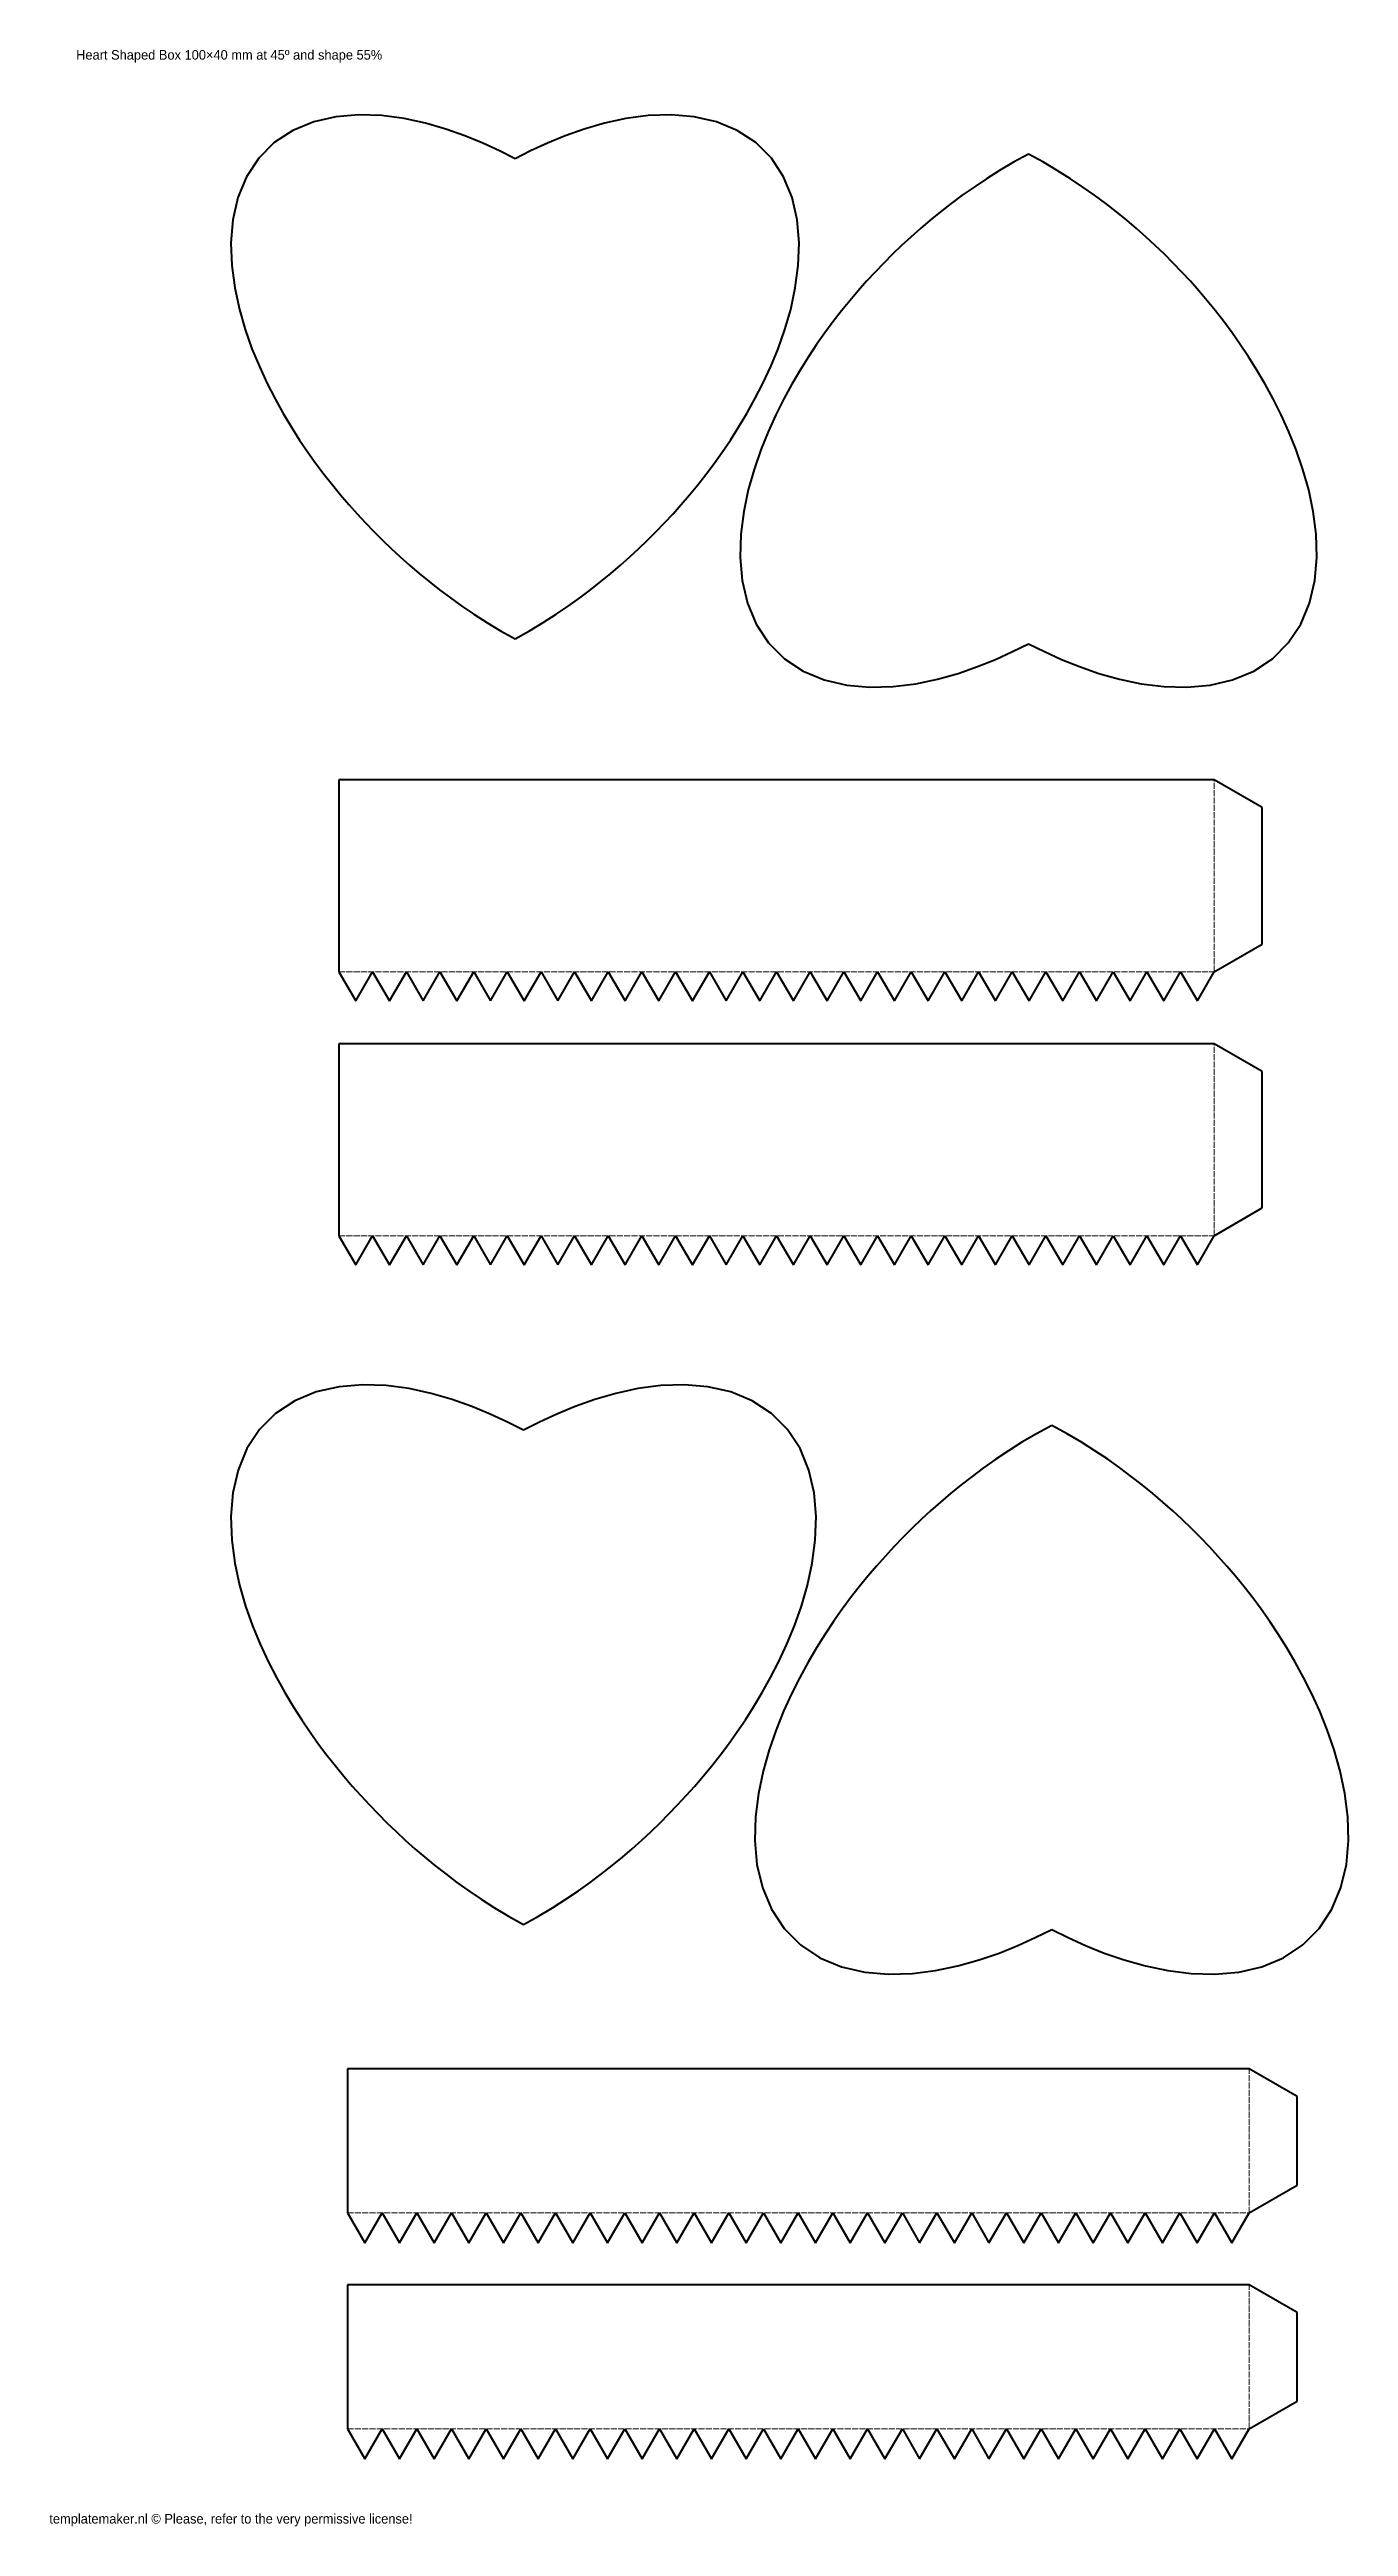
# Model space of a CAD drawing. Header units: millimetres. Extents: x -13 to 258, y 11 to 527.
import ezdxf
from ezdxf.enums import TextEntityAlignment as Align

# ---------------------------------------------------------------- set-up
doc = ezdxf.new("R2010")
doc.units = ezdxf.units.MM
doc.linetypes.add('DASHED', pattern=[1.524, 1.27, -0.254])
for name, color, linetype, lineweight in [('CUT', 10, 'CONTINUOUS', 40), ('MOUNTAIN', 120, 'DASHED', 15), ('VALLEY', 5, 'DASHED', 15)]:
    doc.layers.add(name, color=color, linetype=linetype, lineweight=lineweight)

msp = doc.modelspace()

# ---------------------------------------------------------------- linework, layer by layer
at = {"layer": 'CUT'}
for p, q in [((42.24, 511.98), (37.9, 510.19)), ((46.88, 513.03), (42.24, 511.98)), ((51.65, 513.43), (46.88, 513.03)), ((56.42, 513.26), (51.65, 513.43)), ((61.07, 512.65), (56.42, 513.26)), ((65.53, 511.68), (61.07, 512.65)), ((69.76, 510.46), (65.53, 511.68)), ((102.86, 511.68), (98.63, 510.46)), ((107.32, 512.65), (102.86, 511.68)), ((111.97, 513.26), (107.32, 512.65)), ((116.74, 513.43), (111.97, 513.26)), ((121.51, 513.03), (116.74, 513.43)), ((126.15, 511.98), (121.51, 513.03)), ((130.49, 510.19), (126.15, 511.98)), ((34.03, 507.65), (30.78, 504.4)), ((37.9, 510.19), (34.03, 507.65)), ((73.74, 509.05), (69.76, 510.46)), ((77.47, 507.51), (73.74, 509.05)), ((80.95, 505.9), (77.47, 507.51)), ((84.2, 504.23), (80.95, 505.9)), ((87.45, 505.9), (84.2, 504.23)), ((90.93, 507.51), (87.45, 505.9)), ((94.65, 509.05), (90.93, 507.51)), ((98.63, 510.46), (94.65, 509.05)), ((134.36, 507.65), (130.49, 510.19)), ((137.62, 504.4), (134.36, 507.65)), ((30.78, 504.4), (28.24, 500.53)), ((140.16, 500.53), (137.62, 504.4)), ((185.18, 501.83), (182.45, 500.1)), ((188.09, 503.54), (185.18, 501.83)), ((191.2, 505.23), (188.09, 503.54)), ((194.3, 503.54), (191.2, 505.23)), ((197.21, 501.83), (194.3, 503.54)), ((199.95, 500.1), (197.21, 501.83)), ((26.45, 496.19), (25.4, 491.55)), ((28.24, 500.53), (26.45, 496.19)), ((141.94, 496.19), (140.16, 500.53)), ((143, 491.55), (141.94, 496.19)), ((177.41, 496.66), (175.08, 494.93)), ((179.86, 498.38), (177.41, 496.66)), ((182.45, 500.1), (179.86, 498.38)), ((202.53, 498.38), (199.95, 500.1)), ((204.98, 496.66), (202.53, 498.38)), ((207.31, 494.93), (204.98, 496.66)), ((25.4, 491.55), (25, 486.78)), ((143.39, 486.78), (143, 491.55)), ((170.73, 491.47), (168.67, 489.73)), ((172.86, 493.2), (170.73, 491.47)), ((175.08, 494.93), (172.86, 493.2)), ((209.53, 493.2), (207.31, 494.93)), ((211.67, 491.47), (209.53, 493.2)), ((213.72, 489.73), (211.67, 491.47)), ((25, 486.78), (25.17, 482.01)), ((143.23, 482.01), (143.39, 486.78)), ((164.76, 486.19), (162.88, 484.39)), ((166.69, 487.97), (164.76, 486.19)), ((168.67, 489.73), (166.69, 487.97)), ((215.71, 487.97), (213.72, 489.73)), ((217.63, 486.19), (215.71, 487.97)), ((219.51, 484.39), (217.63, 486.19)), ((25.17, 482.01), (25.78, 477.36)), ((142.61, 477.36), (143.23, 482.01)), ((159.24, 480.67), (157.46, 478.74)), ((161.04, 482.55), (159.24, 480.67)), ((162.88, 484.39), (161.04, 482.55)), ((221.35, 482.55), (219.51, 484.39)), ((223.15, 480.67), (221.35, 482.55)), ((224.93, 478.74), (223.15, 480.67)), ((25.78, 477.36), (26.75, 472.9)), ((141.64, 472.9), (142.61, 477.36)), ((155.7, 476.76), (153.96, 474.7)), ((157.46, 478.74), (155.7, 476.76)), ((226.69, 476.76), (224.93, 478.74)), ((228.43, 474.7), (226.69, 476.76)), ((26.75, 472.9), (27.97, 468.67)), ((140.42, 468.67), (141.64, 472.9)), ((150.5, 470.35), (148.77, 468.02)), ((152.23, 472.57), (150.5, 470.35)), ((153.96, 474.7), (152.23, 472.57)), ((230.17, 472.57), (228.43, 474.7)), ((231.89, 470.35), (230.17, 472.57)), ((233.62, 468.02), (231.89, 470.35)), ((27.97, 468.67), (29.38, 464.69)), ((29.38, 464.69), (30.92, 460.96)), ((137.48, 460.96), (139.01, 464.69)), ((139.01, 464.69), (140.42, 468.67)), ((147.05, 465.57), (145.33, 462.98)), ((148.77, 468.02), (147.05, 465.57)), ((235.34, 465.57), (233.62, 468.02)), ((237.07, 462.98), (235.34, 465.57)), ((30.92, 460.96), (32.53, 457.48)), ((135.86, 457.48), (137.48, 460.96)), ((143.6, 460.25), (141.89, 457.34)), ((145.33, 462.98), (143.6, 460.25)), ((238.79, 460.25), (237.07, 462.98)), ((240.5, 457.34), (238.79, 460.25)), ((32.53, 457.48), (34.2, 454.23)), ((34.2, 454.23), (35.89, 451.19)), ((132.5, 451.19), (134.2, 454.23)), ((134.2, 454.23), (135.86, 457.48)), ((140.2, 454.23), (138.53, 450.92)), ((141.89, 457.34), (140.2, 454.23)), ((242.2, 454.23), (240.5, 457.34)), ((243.86, 450.92), (242.2, 454.23)), ((35.89, 451.19), (37.6, 448.35)), ((130.8, 448.35), (132.5, 451.19)), ((138.53, 450.92), (136.92, 447.38)), ((245.47, 447.38), (243.86, 450.92)), ((37.6, 448.35), (39.31, 445.67)), ((39.31, 445.67), (41.02, 443.15)), ((127.37, 443.15), (129.08, 445.67)), ((129.08, 445.67), (130.8, 448.35)), ((136.92, 447.38), (135.4, 443.59)), ((246.99, 443.59), (245.47, 447.38)), ((41.02, 443.15), (42.72, 440.76)), ((42.72, 440.76), (44.43, 438.49)), ((123.96, 438.49), (125.67, 440.76)), ((125.67, 440.76), (127.37, 443.15)), ((134.01, 439.55), (132.8, 435.26)), ((135.4, 443.59), (134.01, 439.55)), ((248.39, 439.55), (246.99, 443.59)), ((249.59, 435.26), (248.39, 439.55)), ((44.43, 438.49), (46.13, 436.32)), ((46.13, 436.32), (47.84, 434.24)), ((47.84, 434.24), (49.55, 432.25)), ((118.84, 432.25), (120.56, 434.24)), ((120.56, 434.24), (122.26, 436.32)), ((122.26, 436.32), (123.96, 438.49)), ((132.8, 435.26), (131.85, 430.74)), ((250.54, 430.74), (249.59, 435.26)), ((49.55, 432.25), (51.27, 430.31)), ((51.27, 430.31), (53.01, 428.43)), ((53.01, 428.43), (54.77, 426.6)), ((113.62, 426.6), (115.38, 428.43)), ((115.38, 428.43), (117.12, 430.31)), ((117.12, 430.31), (118.84, 432.25)), ((131.85, 430.74), (131.26, 426.03)), ((251.13, 426.03), (250.54, 430.74)), ((54.77, 426.6), (56.57, 424.81)), ((56.57, 424.81), (58.4, 423.05)), ((110, 423.05), (111.83, 424.81)), ((111.83, 424.81), (113.62, 426.6)), ((131.26, 426.03), (131.12, 421.21)), ((251.27, 421.21), (251.13, 426.03)), ((58.4, 423.05), (60.27, 421.31)), ((60.27, 421.31), (62.21, 419.59)), ((62.21, 419.59), (64.21, 417.87)), ((104.19, 417.87), (106.18, 419.59)), ((106.18, 419.59), (108.12, 421.31)), ((108.12, 421.31), (110, 423.05)), ((131.12, 421.21), (131.55, 416.38)), ((250.84, 416.38), (251.27, 421.21)), ((64.21, 417.87), (66.28, 416.17)), ((66.28, 416.17), (68.45, 414.47)), ((68.45, 414.47), (70.72, 412.76)), ((97.67, 412.76), (99.94, 414.47)), ((99.94, 414.47), (102.11, 416.17)), ((102.11, 416.17), (104.19, 417.87)), ((131.55, 416.38), (132.64, 411.69)), ((249.75, 411.69), (250.84, 416.38)), ((70.72, 412.76), (73.11, 411.06)), ((73.11, 411.06), (75.63, 409.35)), ((75.63, 409.35), (78.31, 407.63)), ((90.08, 407.63), (92.76, 409.35)), ((92.76, 409.35), (95.28, 411.06)), ((95.28, 411.06), (97.67, 412.76)), ((132.64, 411.69), (134.47, 407.3)), ((247.93, 407.3), (249.75, 411.69)), ((78.31, 407.63), (81.16, 405.93)), ((81.16, 405.93), (84.2, 404.23)), ((84.2, 404.23), (87.24, 405.93)), ((87.24, 405.93), (90.08, 407.63)), ((134.47, 407.3), (137.05, 403.39)), ((137.05, 403.39), (140.35, 400.09)), ((187.88, 401.57), (191.2, 403.23)), ((191.2, 403.23), (194.51, 401.57)), ((242.04, 400.09), (245.34, 403.39)), ((245.34, 403.39), (247.93, 407.3)), ((140.35, 400.09), (144.27, 397.5)), ((144.27, 397.5), (148.65, 395.68)), ((176.51, 397.04), (180.55, 398.44)), ((180.55, 398.44), (184.34, 399.96)), ((184.34, 399.96), (187.88, 401.57)), ((194.51, 401.57), (198.05, 399.96)), ((198.05, 399.96), (201.84, 398.44)), ((201.84, 398.44), (205.88, 397.04)), ((233.74, 395.68), (238.13, 397.5)), ((238.13, 397.5), (242.04, 400.09)), ((148.65, 395.68), (153.34, 394.59)), ((153.34, 394.59), (158.17, 394.16)), ((158.17, 394.16), (162.99, 394.3)), ((162.99, 394.3), (167.7, 394.89)), ((167.7, 394.89), (172.22, 395.84)), ((172.22, 395.84), (176.51, 397.04)), ((205.88, 397.04), (210.17, 395.84)), ((210.17, 395.84), (214.69, 394.89)), ((214.69, 394.89), (219.4, 394.3)), ((219.4, 394.3), (224.22, 394.16)), ((224.22, 394.16), (229.05, 394.59)), ((229.05, 394.59), (233.74, 395.68)), ((229.92, 374.87), (47.51, 374.87)), ((47.51, 374.87), (47.51, 334.87)), ((239.92, 369.1), (229.92, 374.87)), ((239.92, 340.64), (239.92, 369.1)), ((229.92, 334.87), (239.92, 340.64)), ((47.51, 334.87), (51.02, 328.79)), ((51.02, 328.79), (54.53, 334.87)), ((54.53, 334.87), (58.04, 328.79)), ((58.04, 328.79), (61.55, 334.87)), ((61.55, 334.87), (65.05, 328.79)), ((65.05, 328.79), (68.56, 334.87)), ((68.56, 334.87), (72.07, 328.79)), ((72.07, 328.79), (75.58, 334.87)), ((75.58, 334.87), (79.08, 328.79)), ((79.08, 328.79), (82.59, 334.87)), ((82.59, 334.87), (86.1, 328.79)), ((86.1, 328.79), (89.61, 334.87)), ((89.61, 334.87), (93.12, 328.79)), ((93.12, 328.79), (96.62, 334.87)), ((96.62, 334.87), (100.13, 328.79)), ((100.13, 328.79), (103.64, 334.87)), ((103.64, 334.87), (107.15, 328.79)), ((107.15, 328.79), (110.65, 334.87)), ((110.65, 334.87), (114.16, 328.79)), ((114.16, 328.79), (117.67, 334.87)), ((117.67, 334.87), (121.18, 328.79)), ((121.18, 328.79), (124.69, 334.87)), ((124.69, 334.87), (128.19, 328.79)), ((128.19, 328.79), (131.7, 334.87)), ((131.7, 334.87), (135.21, 328.79)), ((135.21, 328.79), (138.72, 334.87)), ((138.72, 334.87), (142.22, 328.79)), ((142.22, 328.79), (145.73, 334.87)), ((145.73, 334.87), (149.24, 328.79)), ((149.24, 328.79), (152.75, 334.87)), ((152.75, 334.87), (156.26, 328.79)), ((156.26, 328.79), (159.76, 334.87)), ((159.76, 334.87), (163.27, 328.79)), ((163.27, 328.79), (166.78, 334.87)), ((166.78, 334.87), (170.29, 328.79)), ((170.29, 328.79), (173.79, 334.87)), ((173.79, 334.87), (177.3, 328.79)), ((177.3, 328.79), (180.81, 334.87)), ((180.81, 334.87), (184.32, 328.79)), ((184.32, 328.79), (187.83, 334.87)), ((187.83, 334.87), (191.33, 328.79)), ((191.33, 328.79), (194.84, 334.87)), ((194.84, 334.87), (198.35, 328.79)), ((198.35, 328.79), (201.86, 334.87)), ((201.86, 334.87), (205.36, 328.79)), ((205.36, 328.79), (208.87, 334.87)), ((208.87, 334.87), (212.38, 328.79)), ((212.38, 328.79), (215.89, 334.87)), ((215.89, 334.87), (219.4, 328.79)), ((219.4, 328.79), (222.9, 334.87)), ((222.9, 334.87), (226.41, 328.79)), ((226.41, 328.79), (229.92, 334.87)), ((229.92, 319.87), (47.51, 319.87)), ((47.51, 319.87), (47.51, 279.87)), ((239.92, 314.1), (229.92, 319.87)), ((239.92, 285.64), (239.92, 314.1)), ((229.92, 279.87), (239.92, 285.64)), ((47.51, 279.87), (51.02, 273.79)), ((51.02, 273.79), (54.53, 279.87)), ((54.53, 279.87), (58.04, 273.79)), ((58.04, 273.79), (61.55, 279.87)), ((61.55, 279.87), (65.05, 273.79)), ((65.05, 273.79), (68.56, 279.87)), ((68.56, 279.87), (72.07, 273.79)), ((72.07, 273.79), (75.58, 279.87)), ((75.58, 279.87), (79.08, 273.79)), ((79.08, 273.79), (82.59, 279.87)), ((82.59, 279.87), (86.1, 273.79)), ((86.1, 273.79), (89.61, 279.87)), ((89.61, 279.87), (93.12, 273.79)), ((93.12, 273.79), (96.62, 279.87)), ((96.62, 279.87), (100.13, 273.79)), ((100.13, 273.79), (103.64, 279.87)), ((103.64, 279.87), (107.15, 273.79)), ((107.15, 273.79), (110.65, 279.87)), ((110.65, 279.87), (114.16, 273.79)), ((114.16, 273.79), (117.67, 279.87)), ((117.67, 279.87), (121.18, 273.79)), ((121.18, 273.79), (124.69, 279.87)), ((124.69, 279.87), (128.19, 273.79)), ((128.19, 273.79), (131.7, 279.87)), ((131.7, 279.87), (135.21, 273.79)), ((135.21, 273.79), (138.72, 279.87)), ((138.72, 279.87), (142.22, 273.79)), ((142.22, 273.79), (145.73, 279.87)), ((145.73, 279.87), (149.24, 273.79)), ((149.24, 273.79), (152.75, 279.87)), ((152.75, 279.87), (156.26, 273.79)), ((156.26, 273.79), (159.76, 279.87)), ((159.76, 279.87), (163.27, 273.79)), ((163.27, 273.79), (166.78, 279.87)), ((166.78, 279.87), (170.29, 273.79)), ((170.29, 273.79), (173.79, 279.87)), ((173.79, 279.87), (177.3, 273.79)), ((177.3, 273.79), (180.81, 279.87)), ((180.81, 279.87), (184.32, 273.79)), ((184.32, 273.79), (187.83, 279.87)), ((187.83, 279.87), (191.33, 273.79)), ((191.33, 273.79), (194.84, 279.87)), ((194.84, 279.87), (198.35, 273.79)), ((198.35, 273.79), (201.86, 279.87)), ((201.86, 279.87), (205.36, 273.79)), ((205.36, 273.79), (208.87, 279.87)), ((208.87, 279.87), (212.38, 273.79)), ((212.38, 273.79), (215.89, 279.87)), ((215.89, 279.87), (219.4, 273.79)), ((219.4, 273.79), (222.9, 279.87)), ((222.9, 279.87), (226.41, 273.79)), ((226.41, 273.79), (229.92, 279.87)), ((47.54, 248.39), (42.76, 247.3)), ((52.45, 248.79), (47.54, 248.39)), ((57.36, 248.62), (52.45, 248.79)), ((62.15, 247.99), (57.36, 248.62)), ((66.75, 246.99), (62.15, 247.99)), ((109.79, 247.99), (105.2, 246.99)), ((114.58, 248.62), (109.79, 247.99)), ((119.49, 248.79), (114.58, 248.62)), ((124.41, 248.39), (119.49, 248.79)), ((129.19, 247.3), (124.41, 248.39)), ((34.3, 242.84), (30.95, 239.49)), ((38.29, 245.46), (34.3, 242.84)), ((42.76, 247.3), (38.29, 245.46)), ((71.1, 245.73), (66.75, 246.99)), ((75.2, 244.28), (71.1, 245.73)), ((79.04, 242.7), (75.2, 244.28)), ((82.62, 241.04), (79.04, 242.7)), ((92.9, 242.7), (89.32, 241.04)), ((96.74, 244.28), (92.9, 242.7)), ((100.84, 245.73), (96.74, 244.28)), ((105.2, 246.99), (100.84, 245.73)), ((133.65, 245.46), (129.19, 247.3)), ((137.64, 242.84), (133.65, 245.46)), ((140.99, 239.49), (137.64, 242.84)), ((30.95, 239.49), (28.33, 235.5)), ((85.97, 239.32), (82.62, 241.04)), ((89.32, 241.04), (85.97, 239.32)), ((143.61, 235.5), (140.99, 239.49)), ((192.84, 238.58), (189.84, 236.81)), ((196.03, 240.32), (192.84, 238.58)), ((199.23, 238.58), (196.03, 240.32)), ((202.22, 236.81), (199.23, 238.58)), ((28.33, 235.5), (26.49, 231.04)), ((145.45, 231.04), (143.61, 235.5)), ((184.36, 233.27), (181.84, 231.49)), ((187.02, 235.04), (184.36, 233.27)), ((189.84, 236.81), (187.02, 235.04)), ((205.04, 235.04), (202.22, 236.81)), ((207.7, 233.27), (205.04, 235.04)), ((210.22, 231.49), (207.7, 233.27)), ((26.49, 231.04), (25.41, 226.26)), ((146.54, 226.26), (145.45, 231.04)), ((177.16, 227.93), (174.96, 226.15)), ((179.45, 229.71), (177.16, 227.93)), ((181.84, 231.49), (179.45, 229.71)), ((212.62, 229.71), (210.22, 231.49)), ((214.91, 227.93), (212.62, 229.71)), ((217.1, 226.15), (214.91, 227.93)), ((25.41, 226.26), (25, 221.34)), ((146.94, 221.34), (146.54, 226.26)), ((170.8, 222.55), (168.82, 220.72)), ((172.85, 224.35), (170.8, 222.55)), ((174.96, 226.15), (172.85, 224.35)), ((219.22, 224.35), (217.1, 226.15)), ((221.26, 222.55), (219.22, 224.35)), ((223.24, 220.72), (221.26, 222.55)), ((25, 221.34), (25.17, 216.43)), ((146.77, 216.43), (146.94, 221.34)), ((165, 216.97), (163.14, 215.03)), ((166.89, 218.86), (165, 216.97)), ((168.82, 220.72), (166.89, 218.86)), ((225.18, 218.86), (223.24, 220.72)), ((227.07, 216.97), (225.18, 218.86)), ((228.92, 215.03), (227.07, 216.97)), ((25.17, 216.43), (25.81, 211.64)), ((25.81, 211.64), (26.8, 207.05)), ((145.14, 207.05), (146.14, 211.64)), ((146.14, 211.64), (146.77, 216.43)), ((161.31, 213.05), (159.5, 211.01)), ((163.14, 215.03), (161.31, 213.05)), ((230.75, 213.05), (228.92, 215.03)), ((232.56, 211.01), (230.75, 213.05)), ((26.8, 207.05), (28.06, 202.69)), ((143.88, 202.69), (145.14, 207.05)), ((155.92, 206.7), (154.14, 204.41)), ((157.71, 208.89), (155.92, 206.7)), ((159.5, 211.01), (157.71, 208.89)), ((234.36, 208.89), (232.56, 211.01)), ((236.14, 206.7), (234.36, 208.89)), ((237.92, 204.41), (236.14, 206.7)), ((28.06, 202.69), (29.51, 198.59)), ((142.43, 198.59), (143.88, 202.69)), ((152.37, 202.01), (150.59, 199.49)), ((154.14, 204.41), (152.37, 202.01)), ((239.7, 202.01), (237.92, 204.41)), ((241.47, 199.49), (239.7, 202.01)), ((29.51, 198.59), (31.09, 194.76)), ((140.85, 194.76), (142.43, 198.59)), ((148.81, 196.83), (147.04, 194.01)), ((150.59, 199.49), (148.81, 196.83)), ((243.25, 196.83), (241.47, 199.49)), ((245.02, 194.01), (243.25, 196.83)), ((31.09, 194.76), (32.76, 191.17)), ((32.76, 191.17), (34.47, 187.82)), ((137.47, 187.82), (139.19, 191.17)), ((139.19, 191.17), (140.85, 194.76)), ((145.28, 191.02), (143.53, 187.82)), ((147.04, 194.01), (145.28, 191.02)), ((246.79, 191.02), (245.02, 194.01)), ((248.53, 187.82), (246.79, 191.02)), ((34.47, 187.82), (36.22, 184.69)), ((135.73, 184.69), (137.47, 187.82)), ((143.53, 187.82), (141.82, 184.41)), ((250.25, 184.41), (248.53, 187.82)), ((36.22, 184.69), (37.97, 181.76)), ((37.97, 181.76), (39.74, 179)), ((132.21, 179), (133.97, 181.76)), ((133.97, 181.76), (135.73, 184.69)), ((140.16, 180.76), (138.59, 176.87)), ((141.82, 184.41), (140.16, 180.76)), ((251.9, 180.76), (250.25, 184.41)), ((253.47, 176.87), (251.9, 180.76)), ((39.74, 179), (41.5, 176.4)), ((41.5, 176.4), (43.26, 173.94)), ((128.69, 173.94), (130.45, 176.4)), ((130.45, 176.4), (132.21, 179)), ((138.59, 176.87), (137.16, 172.71)), ((254.91, 172.71), (253.47, 176.87)), ((43.26, 173.94), (45.01, 171.61)), ((45.01, 171.61), (46.77, 169.37)), ((125.18, 169.37), (126.93, 171.61)), ((126.93, 171.61), (128.69, 173.94)), ((137.16, 172.71), (135.91, 168.29)), ((256.15, 168.29), (254.91, 172.71)), ((46.77, 169.37), (48.52, 167.23)), ((48.52, 167.23), (50.28, 165.17)), ((50.28, 165.17), (52.06, 163.18)), ((119.89, 163.18), (121.66, 165.17)), ((121.66, 165.17), (123.42, 167.23)), ((123.42, 167.23), (125.18, 169.37)), ((135.91, 168.29), (134.94, 163.63)), ((257.13, 163.63), (256.15, 168.29)), ((52.06, 163.18), (53.85, 161.25)), ((53.85, 161.25), (55.67, 159.36)), ((116.28, 159.36), (118.09, 161.25)), ((118.09, 161.25), (119.89, 163.18)), ((134.94, 163.63), (134.33, 158.79)), ((257.74, 158.79), (257.13, 163.63)), ((55.67, 159.36), (57.51, 157.52)), ((57.51, 157.52), (59.4, 155.7)), ((59.4, 155.7), (61.33, 153.91)), ((110.61, 153.91), (112.55, 155.7)), ((112.55, 155.7), (114.43, 157.52)), ((114.43, 157.52), (116.28, 159.36)), ((134.33, 158.79), (134.18, 153.82)), ((257.88, 153.82), (257.74, 158.79)), ((61.33, 153.91), (63.32, 152.13)), ((63.32, 152.13), (65.38, 150.37)), ((65.38, 150.37), (67.52, 148.62)), ((104.42, 148.62), (106.56, 150.37)), ((106.56, 150.37), (108.62, 152.13)), ((108.62, 152.13), (110.61, 153.91)), ((134.18, 153.82), (134.62, 148.85)), ((257.44, 148.85), (257.88, 153.82)), ((67.52, 148.62), (69.75, 146.86)), ((69.75, 146.86), (72.09, 145.11)), ((72.09, 145.11), (74.55, 143.35)), ((97.39, 143.35), (99.85, 145.11)), ((99.85, 145.11), (102.19, 146.86)), ((102.19, 146.86), (104.42, 148.62)), ((134.62, 148.85), (135.74, 144.02)), ((256.32, 144.02), (257.44, 148.85)), ((74.55, 143.35), (77.15, 141.59)), ((77.15, 141.59), (79.91, 139.82)), ((79.91, 139.82), (82.84, 138.07)), ((89.1, 138.07), (92.04, 139.82)), ((92.04, 139.82), (94.79, 141.59)), ((94.79, 141.59), (97.39, 143.35)), ((135.74, 144.02), (137.62, 139.5)), ((137.62, 139.5), (140.28, 135.47)), ((251.78, 135.47), (254.44, 139.5)), ((254.44, 139.5), (256.32, 144.02)), ((82.84, 138.07), (85.97, 136.32)), ((85.97, 136.32), (89.1, 138.07)), ((140.28, 135.47), (143.68, 132.07)), ((192.62, 133.61), (196.03, 135.32)), ((196.03, 135.32), (199.44, 133.61)), ((248.39, 132.07), (251.78, 135.47)), ((143.68, 132.07), (147.71, 129.41)), ((147.71, 129.41), (152.23, 127.54)), ((180.92, 128.95), (185.07, 130.38)), ((185.07, 130.38), (188.97, 131.95)), ((188.97, 131.95), (192.62, 133.61)), ((199.44, 133.61), (203.09, 131.95)), ((203.09, 131.95), (206.99, 130.38)), ((206.99, 130.38), (211.15, 128.95)), ((239.83, 127.54), (244.35, 129.41)), ((244.35, 129.41), (248.39, 132.07)), ((152.23, 127.54), (157.06, 126.41)), ((157.06, 126.41), (162.03, 125.97)), ((162.03, 125.97), (167, 126.12)), ((167, 126.12), (171.84, 126.73)), ((171.84, 126.73), (176.5, 127.7)), ((176.5, 127.7), (180.92, 128.95)), ((211.15, 128.95), (215.57, 127.7)), ((215.57, 127.7), (220.22, 126.73)), ((220.22, 126.73), (225.07, 126.12)), ((225.07, 126.12), (230.03, 125.97)), ((230.03, 125.97), (235, 126.41)), ((235, 126.41), (239.83, 127.54)), ((237.17, 106.26), (49.29, 106.26)), ((49.29, 106.26), (49.29, 76.26)), ((247.17, 100.48), (237.17, 106.26)), ((247.17, 82.03), (247.17, 100.48)), ((237.17, 76.26), (247.17, 82.03)), ((49.29, 76.26), (52.9, 70)), ((52.9, 70), (56.52, 76.26)), ((56.52, 76.26), (60.13, 70)), ((60.13, 70), (63.74, 76.26)), ((63.74, 76.26), (67.36, 70)), ((67.36, 70), (70.97, 76.26)), ((70.97, 76.26), (74.58, 70)), ((74.58, 70), (78.19, 76.26)), ((78.19, 76.26), (81.81, 70)), ((81.81, 70), (85.42, 76.26)), ((85.42, 76.26), (89.03, 70)), ((89.03, 70), (92.65, 76.26)), ((92.65, 76.26), (96.26, 70)), ((96.26, 70), (99.87, 76.26)), ((99.87, 76.26), (103.49, 70)), ((103.49, 70), (107.1, 76.26)), ((107.1, 76.26), (110.71, 70)), ((110.71, 70), (114.32, 76.26)), ((114.32, 76.26), (117.94, 70)), ((117.94, 70), (121.55, 76.26)), ((121.55, 76.26), (125.16, 70)), ((125.16, 70), (128.78, 76.26)), ((128.78, 76.26), (132.39, 70)), ((132.39, 70), (136, 76.26)), ((136, 76.26), (139.62, 70)), ((139.62, 70), (143.23, 76.26)), ((143.23, 76.26), (146.84, 70)), ((146.84, 70), (150.45, 76.26)), ((150.45, 76.26), (154.07, 70)), ((154.07, 70), (157.68, 76.26)), ((157.68, 76.26), (161.29, 70)), ((161.29, 70), (164.91, 76.26)), ((164.91, 76.26), (168.52, 70)), ((168.52, 70), (172.13, 76.26)), ((172.13, 76.26), (175.75, 70)), ((175.75, 70), (179.36, 76.26)), ((179.36, 76.26), (182.97, 70)), ((182.97, 70), (186.59, 76.26)), ((186.59, 76.26), (190.2, 70)), ((190.2, 70), (193.81, 76.26)), ((193.81, 76.26), (197.42, 70)), ((197.42, 70), (201.04, 76.26)), ((201.04, 76.26), (204.65, 70)), ((204.65, 70), (208.26, 76.26)), ((208.26, 76.26), (211.88, 70)), ((211.88, 70), (215.49, 76.26)), ((215.49, 76.26), (219.1, 70)), ((219.1, 70), (222.72, 76.26)), ((222.72, 76.26), (226.33, 70)), ((226.33, 70), (229.94, 76.26)), ((229.94, 76.26), (233.55, 70)), ((233.55, 70), (237.17, 76.26)), ((237.17, 61.26), (49.29, 61.26)), ((49.29, 61.26), (49.29, 31.26)), ((247.17, 55.48), (237.17, 61.26)), ((247.17, 37.03), (247.17, 55.48)), ((237.17, 31.26), (247.17, 37.03)), ((49.29, 31.26), (52.9, 25)), ((52.9, 25), (56.52, 31.26)), ((56.52, 31.26), (60.13, 25)), ((60.13, 25), (63.74, 31.26)), ((63.74, 31.26), (67.36, 25)), ((67.36, 25), (70.97, 31.26)), ((70.97, 31.26), (74.58, 25)), ((74.58, 25), (78.19, 31.26)), ((78.19, 31.26), (81.81, 25)), ((81.81, 25), (85.42, 31.26)), ((85.42, 31.26), (89.03, 25)), ((89.03, 25), (92.65, 31.26)), ((92.65, 31.26), (96.26, 25)), ((96.26, 25), (99.87, 31.26)), ((99.87, 31.26), (103.49, 25)), ((103.49, 25), (107.1, 31.26)), ((107.1, 31.26), (110.71, 25)), ((110.71, 25), (114.32, 31.26)), ((114.32, 31.26), (117.94, 25)), ((117.94, 25), (121.55, 31.26)), ((121.55, 31.26), (125.16, 25)), ((125.16, 25), (128.78, 31.26)), ((128.78, 31.26), (132.39, 25)), ((132.39, 25), (136, 31.26)), ((136, 31.26), (139.62, 25)), ((139.62, 25), (143.23, 31.26)), ((143.23, 31.26), (146.84, 25)), ((146.84, 25), (150.45, 31.26)), ((150.45, 31.26), (154.07, 25)), ((154.07, 25), (157.68, 31.26)), ((157.68, 31.26), (161.29, 25)), ((161.29, 25), (164.91, 31.26)), ((164.91, 31.26), (168.52, 25)), ((168.52, 25), (172.13, 31.26)), ((172.13, 31.26), (175.75, 25)), ((175.75, 25), (179.36, 31.26)), ((179.36, 31.26), (182.97, 25)), ((182.97, 25), (186.59, 31.26)), ((186.59, 31.26), (190.2, 25)), ((190.2, 25), (193.81, 31.26)), ((193.81, 31.26), (197.42, 25)), ((197.42, 25), (201.04, 31.26)), ((201.04, 31.26), (204.65, 25)), ((204.65, 25), (208.26, 31.26)), ((208.26, 31.26), (211.88, 25)), ((211.88, 25), (215.49, 31.26)), ((215.49, 31.26), (219.1, 25)), ((219.1, 25), (222.72, 31.26)), ((222.72, 31.26), (226.33, 25)), ((226.33, 25), (229.94, 31.26)), ((229.94, 31.26), (233.55, 25)), ((233.55, 25), (237.17, 31.26))]:
    msp.add_line(p, q, dxfattribs=at)
at = {"layer": 'MOUNTAIN'}
for p, q in [((229.92, 334.87), (229.92, 374.87)), ((47.51, 334.87), (229.92, 334.87)), ((47.51, 279.87), (229.92, 279.87)), ((237.17, 76.26), (237.17, 106.26)), ((49.29, 76.26), (237.17, 76.26)), ((49.29, 31.26), (237.17, 31.26))]:
    msp.add_line(p, q, dxfattribs=at)
at = {"layer": 'VALLEY'}
for p, q in [((229.92, 279.87), (229.92, 319.87)), ((237.17, 31.26), (237.17, 61.26))]:
    msp.add_line(p, q, dxfattribs=at)

# ---------------------------------------------------------------- texts
for s, p in [('Heart Shaped Box 100×40 mm at 45º and shape 55% ', (25, 525.93)), ('templatemaker.nl © Please, refer to the very permissive license!', (25, 12.5))]:
    msp.add_text(s, height=2, rotation=360).set_placement(p, align=Align.MIDDLE_CENTER)

doc.saveas('drawing.dxf')
